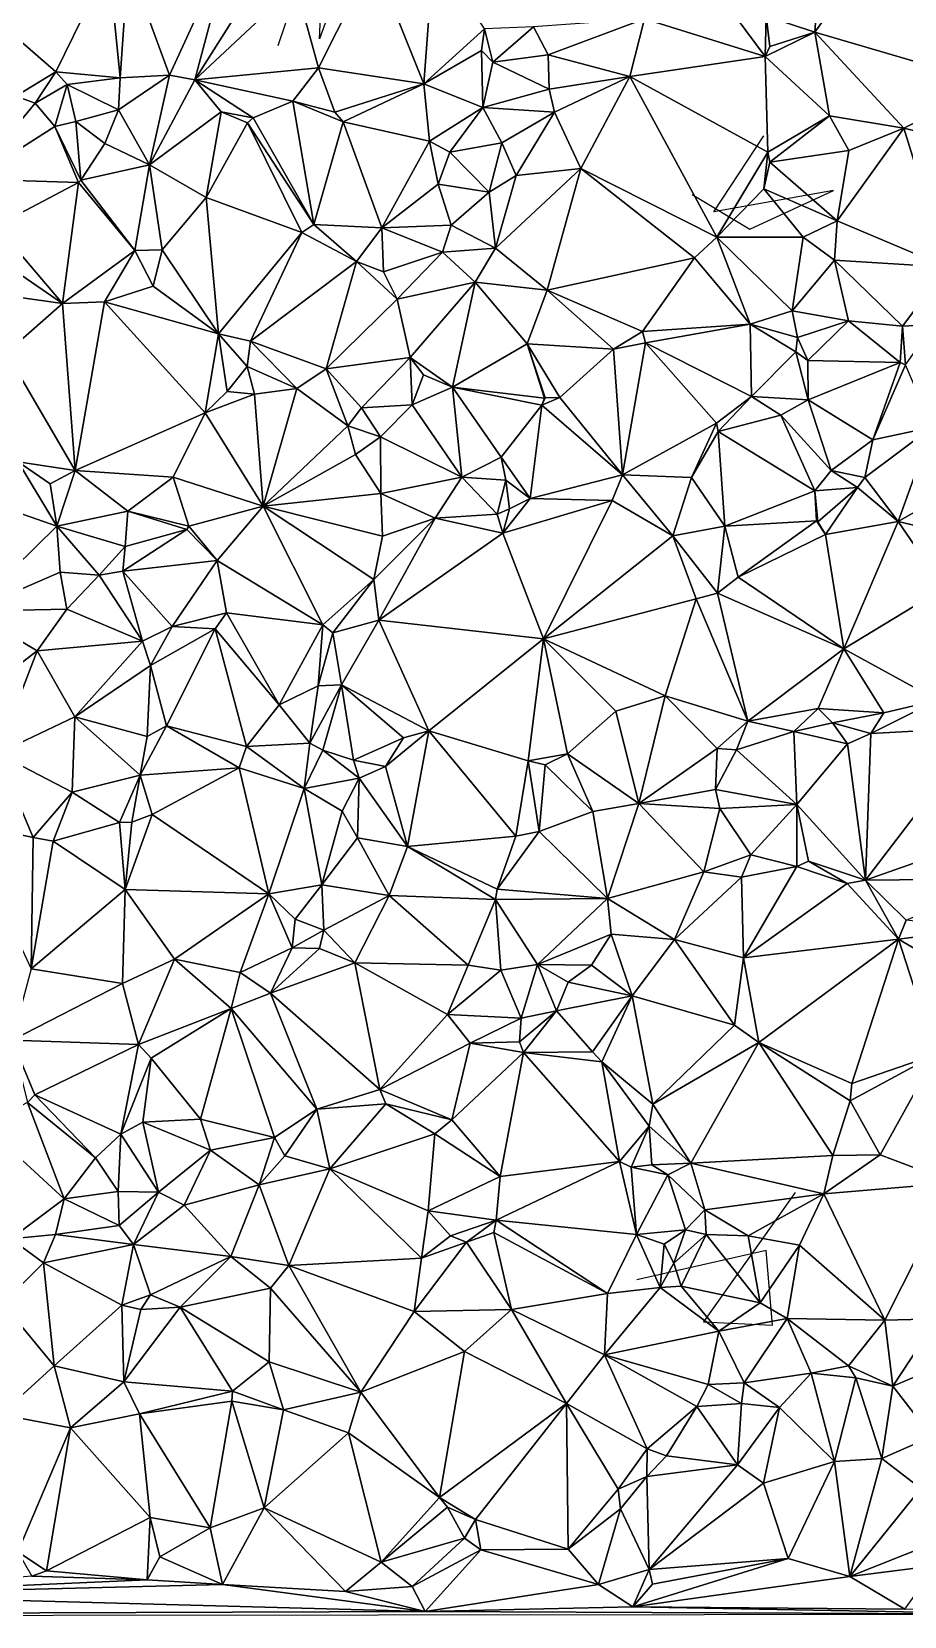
# Model space of a CAD drawing. Header units: metres. Extents: x -15.6 to 15.8, y -15.7 to 15.5.
# Drawn here: x -3.07 to 6.25, y -15 to 1.93 of the extents above; entities that cross this region are included whole.
import ezdxf

# ---------------------------------------------------------------- set-up
doc = ezdxf.new("R2010")
doc.units = ezdxf.units.M
doc.layers.add('CRACKS', color=1, linetype='Continuous')
doc.layers.add('STREET_MESH', color=7, linetype='Continuous')

msp = doc.modelspace()

# ---------------------------------------------------------------- linework, layer by layer
at = {"layer": 'CRACKS'}
for points in [[(0.286, 2.63, 0.1), (0.004, 1.851, 0.1), (0.026, 2.319, 0.1), (0.113, 3.408, 0.1), (-0.439, 1.776, 0.1)], [(3.988, 0.186, 0.1), (4.604, -0.182, 0.1), (5.498, 0.229, 0.1), (4.217, 0.002, 0.1), (4.753, 0.813, 0.1)], [(5.088, -10.471, 0.1), (4.108, -11.853, 0.1), (4.846, -11.887, 0.1), (4.776, -11.091, 0.1), (3.395, -11.406, 0.1)]]:
    msp.add_polyline3d(points, dxfattribs=at)
at = {"layer": 'STREET_MESH'}
for points in [[(-0.924, 2.928), (-2.039, 2.665), (-1.596, 1.462)], [(-1.327, 1.412), (-0.924, 2.928), (-1.596, 1.462)], [(-0.539, 2.657), (-0.924, 2.928), (-1.327, 1.412)], [(5.365, 2.902), (4.779, 2.092), (5.299, 1.92)], [(7.183, 1.37), (6.026, 2.943), (5.299, 1.92)], [(6.026, 2.943), (5.365, 2.902), (5.299, 1.92)], [(7.183, 1.37), (7.38, 1.565), (6.026, 2.943)], [(7.38, 1.565), (7.606, 2.372), (6.026, 2.943)], [(-0.004, 1.542), (0.583, 2.71), (-0.246, 2.423)], [(-0.004, 1.542), (1.122, 1.37), (0.583, 2.71)], [(1.122, 1.37), (1.228, 2.804), (0.583, 2.71)], [(1.77, 1.957), (1.228, 2.804), (1.122, 1.37)], [(-3.665, 2.239), (-2.812, 1.498), (-2.245, 2.654)], [(-2.812, 1.498), (-2.122, 1.433), (-2.245, 2.654)], [(-2.122, 1.433), (-2.039, 2.665), (-2.245, 2.654)], [(-2.039, 2.665), (-2.122, 1.433), (-1.596, 1.462)], [(-0.539, 2.657), (-1.327, 1.412), (-0.246, 2.423)], [(-1.327, 1.412), (-0.004, 1.542), (-0.246, 2.423)], [(3.478, 2.063), (4.766, 1.662), (4.157, 2.483)], [(4.766, 1.662), (4.779, 2.092), (4.157, 2.483)], [(-2.812, 1.498), (-3.665, 2.239), (-3.239, 1.239)], [(3.478, 2.063), (2.291, 1.978), (2.448, 1.68)], [(3.321, 1.448), (3.478, 2.063), (2.448, 1.68)], [(4.766, 1.662), (3.478, 2.063), (3.321, 1.448)], [(4.779, 2.092), (4.766, 1.662), (4.816, 1.767)], [(4.779, 2.092), (4.816, 1.767), (5.299, 1.92)], [(1.737, 1.726), (1.77, 1.957), (1.122, 1.37)], [(1.737, 1.726), (1.856, 1.6), (1.77, 1.957)], [(1.77, 1.957), (1.856, 1.6), (2.291, 1.978)], [(2.291, 1.978), (1.856, 1.6), (2.448, 1.68)], [(5.299, 1.92), (4.766, 1.662), (5.454, 1.028)], [(4.816, 1.767), (4.766, 1.662), (5.299, 1.92)], [(6.247, 0.896), (5.299, 1.92), (5.454, 1.028)], [(6.247, 0.896), (7.183, 1.37), (5.299, 1.92)], [(1.751, 1.118), (1.737, 1.726), (1.122, 1.37)], [(1.856, 1.6), (1.737, 1.726), (1.751, 1.118)], [(-1.327, 1.412), (-0.279, 1.184), (-0.004, 1.542)], [(-0.279, 1.184), (0.17, 1.067), (-0.004, 1.542)], [(0.17, 1.067), (1.122, 1.37), (-0.004, 1.542)], [(1.856, 1.6), (1.751, 1.118), (2.461, 1.313)], [(1.856, 1.6), (2.461, 1.313), (2.448, 1.68)], [(2.461, 1.313), (3.321, 1.448), (2.448, 1.68)], [(4.766, 1.662), (3.321, 1.448), (4.797, 0.64)], [(4.766, 1.662), (4.797, 0.64), (5.454, 1.028)], [(-3.032, 1.162), (-2.812, 1.498), (-3.239, 1.239)], [(-2.812, 1.498), (-3.032, 1.162), (-2.689, 1.362)], [(-3.032, 1.162), (-2.822, 0.913), (-2.689, 1.362)], [(-2.822, 0.913), (-2.598, 0.969), (-2.689, 1.362)], [(-2.122, 1.433), (-2.812, 1.498), (-2.689, 1.362)], [(-2.141, 1.093), (-2.122, 1.433), (-2.689, 1.362)], [(-2.598, 0.969), (-2.141, 1.093), (-2.689, 1.362)], [(-2.141, 1.093), (-1.811, 0.506), (-1.596, 1.462)], [(-2.122, 1.433), (-2.141, 1.093), (-1.596, 1.462)], [(-1.811, 0.506), (-1.327, 1.412), (-1.596, 1.462)], [(-1.327, 1.412), (-1.811, 0.506), (-1.043, 1.069)], [(-0.704, 1.007), (-1.327, 1.412), (-1.043, 1.069)], [(-0.704, 1.007), (-0.279, 1.184), (-1.327, 1.412)], [(1.122, 1.37), (0.17, 1.067), (0.257, 0.963)], [(1.182, 0.759), (1.122, 1.37), (0.257, 0.963)], [(1.182, 0.759), (1.751, 1.118), (1.122, 1.37)], [(3.321, 1.448), (2.461, 1.313), (2.516, 1.066)], [(2.799, 0.464), (3.321, 1.448), (2.516, 1.066)], [(4.252, -0.267), (3.321, 1.448), (2.799, 0.464)], [(3.321, 1.448), (4.252, -0.267), (4.797, 0.64)], [(7.183, 1.37), (6.247, 0.896), (6.911, 0.737)], [(-3.704, 0.352), (-3.032, 1.162), (-3.239, 1.239)], [(2.461, 1.313), (1.751, 1.118), (2.516, 1.066)], [(-3.032, 1.162), (-3.704, 0.352), (-2.822, 0.913)], [(-2.598, 0.969), (-2.286, 0.734), (-2.141, 1.093)], [(-2.286, 0.734), (-1.811, 0.506), (-2.141, 1.093)], [(-1.811, 0.506), (-1.204, 0.157), (-1.043, 1.069)], [(-1.204, 0.157), (-0.762, 0.953), (-1.043, 1.069)], [(-0.762, 0.953), (-0.704, 1.007), (-1.043, 1.069)], [(-0.279, 1.184), (-0.704, 1.007), (-0.054, -0.132)], [(0.257, 0.963), (-0.279, 1.184), (-0.054, -0.132)], [(0.17, 1.067), (-0.279, 1.184), (0.257, 0.963)], [(1.182, 0.759), (1.399, 0.641), (1.751, 1.118)], [(1.399, 0.641), (1.955, 0.739), (1.751, 1.118)], [(1.751, 1.118), (1.955, 0.739), (2.516, 1.066)], [(1.955, 0.739), (2.105, 0.392), (2.516, 1.066)], [(2.105, 0.392), (2.799, 0.464), (2.516, 1.066)], [(4.797, 0.64), (4.815, 0.532), (5.454, 1.028)], [(4.815, 0.532), (5.662, 0.656), (5.454, 1.028)], [(5.662, 0.656), (6.247, 0.896), (5.454, 1.028)], [(-2.822, 0.913), (-3.704, 0.352), (-2.569, 0.316)], [(-2.545, 0.34), (-2.598, 0.969), (-2.822, 0.913)], [(-2.545, 0.34), (-2.822, 0.913), (-2.569, 0.316)], [(-2.598, 0.969), (-2.545, 0.34), (-2.286, 0.734)], [(-1.204, 0.157), (-0.184, -0.218), (-0.762, 0.953)], [(-0.704, 1.007), (-0.762, 0.953), (-0.054, -0.132)], [(-0.762, 0.953), (-0.184, -0.218), (-0.054, -0.132)], [(0.672, -0.17), (0.257, 0.963), (-0.054, -0.132)], [(0.672, -0.17), (1.182, 0.759), (0.257, 0.963)], [(5.537, -0.095), (6.708, -0.587), (6.247, 0.896)], [(5.662, 0.656), (5.537, -0.095), (6.247, 0.896)], [(6.247, 0.896), (6.708, -0.587), (6.911, 0.737)], [(-2.545, 0.34), (-1.811, 0.506), (-2.286, 0.734)], [(1.182, 0.759), (0.672, -0.17), (1.274, 0.298)], [(1.399, 0.641), (1.182, 0.759), (1.274, 0.298)], [(1.818, 0.211), (1.955, 0.739), (1.399, 0.641)], [(1.955, 0.739), (1.818, 0.211), (2.105, 0.392)], [(1.818, 0.211), (1.399, 0.641), (1.274, 0.298)], [(4.252, -0.267), (4.754, 0.248), (4.797, 0.64)], [(4.754, 0.248), (4.815, 0.532), (4.797, 0.64)], [(5.537, -0.095), (4.815, 0.532), (4.754, 0.248)], [(5.537, -0.095), (5.662, 0.656), (4.815, 0.532)], [(-3.704, 0.352), (-3.448, -0.148), (-2.569, 0.316)], [(-1.968, -0.41), (-2.545, 0.34), (-2.569, 0.316)], [(-2.545, 0.34), (-1.968, -0.41), (-1.811, 0.506)], [(-1.968, -0.41), (-1.675, -0.404), (-1.811, 0.506)], [(-1.811, 0.506), (-1.675, -0.404), (-1.204, 0.157)], [(1.818, 0.211), (1.886, -0.386), (2.105, 0.392)], [(1.886, -0.386), (2.438, -0.833), (2.799, 0.464)], [(2.105, 0.392), (1.886, -0.386), (2.799, 0.464)], [(2.438, -0.833), (4.013, -0.487), (2.799, 0.464)], [(4.013, -0.487), (4.252, -0.267), (2.799, 0.464)], [(-3.448, -0.148), (-2.741, -0.976), (-2.569, 0.316)], [(-2.741, -0.976), (-1.968, -0.41), (-2.569, 0.316)], [(0.672, -0.17), (1.413, -0.141), (1.274, 0.298)], [(1.413, -0.141), (1.818, 0.211), (1.274, 0.298)], [(1.818, 0.211), (1.413, -0.141), (1.886, -0.386)], [(5.174, -0.267), (4.754, 0.248), (4.252, -0.267)], [(5.537, -0.095), (4.754, 0.248), (5.174, -0.267)], [(-1.204, 0.157), (-1.675, -0.404), (-1.072, -1.299)], [(-0.184, -0.218), (-1.204, 0.157), (-1.072, -1.299)], [(-3.448, -0.148), (-3.463, -0.481), (-2.741, -0.976)], [(-0.184, -0.218), (0.401, -0.527), (-0.054, -0.132)], [(0.401, -0.527), (0.672, -0.17), (-0.054, -0.132)], [(1.32, -0.43), (1.413, -0.141), (0.672, -0.17)], [(1.413, -0.141), (1.32, -0.43), (1.886, -0.386)], [(5.507, -0.514), (5.537, -0.095), (5.174, -0.267)], [(5.537, -0.095), (5.507, -0.514), (6.708, -0.587)], [(-0.733, -1.378), (-0.184, -0.218), (-1.072, -1.299)], [(-0.733, -1.378), (0.401, -0.527), (-0.184, -0.218)], [(0.691, -0.64), (0.672, -0.17), (0.401, -0.527)], [(0.691, -0.64), (1.32, -0.43), (0.672, -0.17)], [(4.013, -0.487), (4.605, -1.197), (4.252, -0.267)], [(5.054, -1.056), (5.174, -0.267), (4.252, -0.267)], [(4.605, -1.197), (5.054, -1.056), (4.252, -0.267)], [(5.054, -1.056), (5.507, -0.514), (5.174, -0.267)], [(-3.463, -0.481), (-3.217, -0.909), (-2.741, -0.976)], [(-2.29, -0.958), (-1.968, -0.41), (-2.741, -0.976)], [(-1.968, -0.41), (-2.29, -0.958), (-1.771, -0.793)], [(-1.675, -0.404), (-1.968, -0.41), (-1.771, -0.793)], [(-1.675, -0.404), (-1.771, -0.793), (-1.072, -1.299)], [(1.32, -0.43), (0.691, -0.64), (0.836, -0.931)], [(1.669, -0.747), (1.32, -0.43), (0.836, -0.931)], [(1.886, -0.386), (1.32, -0.43), (1.669, -0.747)], [(1.886, -0.386), (1.669, -0.747), (2.438, -0.833)], [(4.013, -0.487), (2.438, -0.833), (3.457, -1.276)], [(4.605, -1.197), (4.013, -0.487), (3.457, -1.276)], [(0.401, -0.527), (-0.733, -1.378), (0.077, -1.674)], [(0.836, -0.931), (0.401, -0.527), (0.077, -1.674)], [(0.691, -0.64), (0.401, -0.527), (0.836, -0.931)], [(5.507, -0.514), (5.054, -1.056), (5.656, -1.162)], [(6.234, -1.217), (5.507, -0.514), (5.656, -1.162)], [(5.507, -0.514), (6.234, -1.217), (6.708, -0.587)], [(6.234, -1.217), (6.574, -1.201), (6.708, -0.587)], [(-1.771, -0.793), (-2.29, -0.958), (-1.072, -1.299)], [(0.976, -1.554), (1.669, -0.747), (0.836, -0.931)], [(1.669, -0.747), (0.976, -1.554), (1.428, -1.87)], [(2.223, -1.409), (1.669, -0.747), (1.428, -1.87)], [(1.669, -0.747), (2.223, -1.409), (2.438, -0.833)], [(2.223, -1.409), (3.145, -1.463), (2.438, -0.833)], [(2.438, -0.833), (3.145, -1.463), (3.457, -1.276)], [(-3.217, -0.909), (-3.339, -1.503), (-2.741, -0.976)], [(-3.339, -1.503), (-2.603, -2.76), (-2.741, -0.976)], [(-2.603, -2.76), (-2.29, -0.958), (-2.741, -0.976)], [(-2.29, -0.958), (-2.603, -2.76), (-1.215, -2.146)], [(-2.29, -0.958), (-1.215, -2.146), (-1.072, -1.299)], [(0.976, -1.554), (0.836, -0.931), (0.077, -1.674)], [(5.112, -1.34), (5.054, -1.056), (4.605, -1.197)], [(5.054, -1.056), (5.112, -1.34), (5.656, -1.162)], [(5.112, -1.34), (5.224, -1.586), (5.656, -1.162)], [(5.224, -1.586), (6.209, -1.608), (5.656, -1.162)], [(6.209, -1.608), (6.234, -1.217), (5.656, -1.162)], [(-1.215, -2.146), (-0.98, -1.916), (-1.072, -1.299)], [(-0.766, -1.65), (-0.733, -1.378), (-1.072, -1.299)], [(-0.98, -1.916), (-0.766, -1.65), (-1.072, -1.299)], [(3.145, -1.463), (3.489, -1.395), (3.457, -1.276)], [(3.489, -1.395), (4.605, -1.197), (3.457, -1.276)], [(4.622, -1.97), (4.605, -1.197), (3.489, -1.395)], [(5.093, -1.493), (4.605, -1.197), (4.622, -1.97)], [(5.093, -1.493), (5.112, -1.34), (4.605, -1.197)], [(5.224, -1.586), (5.112, -1.34), (5.093, -1.493)], [(6.265, -1.631), (6.234, -1.217), (6.209, -1.608)], [(6.234, -1.217), (6.265, -1.631), (6.574, -1.201)], [(-3.339, -1.503), (-3.213, -2.669), (-2.603, -2.76)], [(-0.766, -1.65), (-0.238, -1.886), (-0.733, -1.378)], [(-0.733, -1.378), (-0.238, -1.886), (0.077, -1.674)], [(2.41, -1.989), (2.223, -1.409), (1.428, -1.87)], [(2.223, -1.409), (2.575, -1.979), (3.145, -1.463)], [(2.417, -1.984), (2.575, -1.979), (2.223, -1.409)], [(2.41, -1.989), (2.417, -1.984), (2.223, -1.409)], [(3.145, -1.463), (2.575, -1.979), (3.244, -2.807)], [(3.489, -1.395), (3.145, -1.463), (3.244, -2.807)], [(4.246, -2.253), (3.489, -1.395), (3.244, -2.807)], [(4.246, -2.253), (4.622, -1.97), (3.489, -1.395)], [(5.226, -2.007), (5.093, -1.493), (4.622, -1.97)], [(5.224, -1.586), (5.093, -1.493), (5.226, -2.007)], [(-0.766, -1.65), (-0.98, -1.916), (-0.687, -1.944)], [(-0.238, -1.886), (-0.766, -1.65), (-0.687, -1.944)], [(-0.238, -1.886), (0.307, -2.283), (0.077, -1.674)], [(0.456, -2.091), (0.976, -1.554), (0.077, -1.674)], [(0.307, -2.283), (0.456, -2.091), (0.077, -1.674)], [(0.976, -1.554), (0.456, -2.091), (0.994, -2.06)], [(0.976, -1.554), (1.116, -1.738), (1.428, -1.87)], [(1.116, -1.738), (0.976, -1.554), (0.994, -2.06)], [(6.209, -1.608), (5.224, -1.586), (5.226, -2.007)], [(5.917, -2.433), (6.209, -1.608), (5.226, -2.007)], [(5.917, -2.433), (6.265, -1.631), (6.209, -1.608)], [(6.265, -1.631), (5.917, -2.433), (6.552, -2.297)], [(1.116, -1.738), (0.994, -2.06), (1.428, -1.87)], [(-0.687, -1.944), (-0.98, -1.916), (-1.215, -2.146)], [(-0.596, -3.14), (-0.687, -1.944), (-1.215, -2.146)], [(-0.596, -3.14), (-0.238, -1.886), (-0.687, -1.944)], [(-0.596, -3.14), (0.307, -2.283), (-0.238, -1.886)], [(0.994, -2.06), (1.528, -2.83), (1.428, -1.87)], [(1.528, -2.83), (1.947, -2.617), (1.428, -1.87)], [(1.947, -2.617), (2.38, -2.064), (1.428, -1.87)], [(2.38, -2.064), (2.41, -1.989), (1.428, -1.87)], [(2.575, -1.979), (2.38, -2.064), (3.244, -2.807)], [(2.417, -1.984), (2.38, -2.064), (2.575, -1.979)], [(2.38, -2.064), (2.417, -1.984), (2.41, -1.989)], [(4.246, -2.253), (4.263, -2.343), (4.622, -1.97)], [(4.263, -2.343), (4.936, -2.168), (4.622, -1.97)], [(4.936, -2.168), (5.226, -2.007), (4.622, -1.97)], [(4.936, -2.168), (5.471, -2.761), (5.226, -2.007)], [(5.471, -2.761), (5.917, -2.433), (5.226, -2.007)], [(-2.603, -2.76), (-1.559, -2.833), (-1.215, -2.146)], [(-1.559, -2.833), (-0.596, -3.14), (-1.215, -2.146)], [(0.307, -2.283), (0.656, -2.402), (0.456, -2.091)], [(0.456, -2.091), (0.656, -2.402), (0.994, -2.06)], [(0.656, -2.402), (1.528, -2.83), (0.994, -2.06)], [(2.256, -3.058), (2.38, -2.064), (1.947, -2.617)], [(2.38, -2.064), (2.256, -3.058), (3.244, -2.807)], [(4.936, -2.168), (4.263, -2.343), (5.299, -2.978)], [(5.471, -2.761), (4.936, -2.168), (5.299, -2.978)], [(0.307, -2.283), (-0.596, -3.14), (0.39, -2.59)], [(0.656, -2.402), (0.307, -2.283), (0.39, -2.59)], [(3.979, -2.835), (4.246, -2.253), (3.244, -2.807)], [(4.263, -2.343), (4.246, -2.253), (3.979, -2.835)], [(4.335, -3.356), (4.263, -2.343), (3.979, -2.835)], [(5.299, -2.978), (4.263, -2.343), (4.335, -3.356)], [(5.833, -2.836), (6.186, -3.306), (6.552, -2.297)], [(5.917, -2.433), (5.833, -2.836), (6.552, -2.297)], [(6.552, -2.297), (6.186, -3.306), (7.643, -2.471)], [(0.662, -3.007), (0.656, -2.402), (0.39, -2.59)], [(0.656, -2.402), (0.662, -3.007), (1.528, -2.83)], [(5.471, -2.761), (5.833, -2.836), (5.917, -2.433)], [(6.186, -3.306), (7.715, -3.663), (7.643, -2.471)], [(-2.802, -3.354), (-3.213, -2.669), (-3.893, -2.973)], [(-2.603, -2.76), (-3.213, -2.669), (-2.873, -2.904)], [(-3.213, -2.669), (-2.802, -3.354), (-2.873, -2.904)], [(-0.596, -3.14), (0.662, -3.007), (0.39, -2.59)], [(1.528, -2.83), (1.995, -2.865), (1.947, -2.617)], [(1.995, -2.865), (2.256, -3.058), (1.947, -2.617)], [(-2.802, -3.354), (-2.603, -2.76), (-2.873, -2.904)], [(-2.603, -2.76), (-2.802, -3.354), (-2.043, -3.195)], [(-1.559, -2.833), (-2.603, -2.76), (-2.043, -3.195)], [(-1.389, -3.356), (-1.559, -2.833), (-2.043, -3.195)], [(-1.389, -3.356), (-0.596, -3.14), (-1.559, -2.833)], [(0.662, -3.007), (1.242, -3.27), (1.528, -2.83)], [(1.528, -2.83), (1.242, -3.27), (1.903, -3.226)], [(1.995, -2.865), (1.528, -2.83), (1.903, -3.226)], [(2.035, -3.168), (1.995, -2.865), (1.903, -3.226)], [(2.256, -3.058), (1.995, -2.865), (2.035, -3.168)], [(2.256, -3.058), (3.132, -3.081), (3.244, -2.807)], [(3.132, -3.081), (3.781, -3.458), (3.244, -2.807)], [(3.781, -3.458), (3.979, -2.835), (3.244, -2.807)], [(3.781, -3.458), (4.335, -3.356), (3.979, -2.835)], [(5.755, -2.943), (5.471, -2.761), (5.299, -2.978)], [(5.755, -2.943), (5.833, -2.836), (5.471, -2.761)], [(5.833, -2.836), (5.755, -2.943), (6.186, -3.306)], [(-3.728, -4.264), (-2.802, -3.354), (-3.893, -2.973)], [(0.679, -3.46), (0.662, -3.007), (-0.596, -3.14)], [(0.662, -3.007), (0.679, -3.46), (1.242, -3.27)], [(5.314, -3.299), (5.299, -2.978), (4.335, -3.356)], [(5.329, -3.307), (5.755, -2.943), (5.299, -2.978)], [(5.314, -3.299), (5.329, -3.307), (5.299, -2.978)], [(5.755, -2.943), (5.329, -3.307), (5.41, -3.445)], [(6.186, -3.306), (5.755, -2.943), (5.41, -3.445)], [(-2.802, -3.354), (-2.07, -3.573), (-2.043, -3.195)], [(-2.07, -3.573), (-1.41, -3.39), (-2.043, -3.195)], [(-1.41, -3.39), (-1.389, -3.356), (-2.043, -3.195)], [(-1.087, -3.72), (-0.596, -3.14), (-1.389, -3.356)], [(-0.596, -3.14), (-1.087, -3.72), (0.043, -4.408)], [(0.586, -3.926), (-0.596, -3.14), (0.043, -4.408)], [(0.586, -3.926), (0.679, -3.46), (-0.596, -3.14)], [(1.964, -3.431), (2.035, -3.168), (1.903, -3.226)], [(2.256, -3.058), (1.964, -3.431), (3.132, -3.081)], [(2.256, -3.058), (2.035, -3.168), (1.964, -3.431)], [(3.132, -3.081), (1.964, -3.431), (2.399, -4.558)], [(3.781, -3.458), (3.132, -3.081), (2.399, -4.558)], [(-2.802, -3.354), (-3.728, -4.264), (-2.764, -3.847)], [(-2.802, -3.354), (-2.764, -3.847), (-2.348, -3.877)], [(-2.07, -3.573), (-2.802, -3.354), (-2.348, -3.877)], [(-1.087, -3.72), (-1.389, -3.356), (-1.41, -3.39)], [(0.586, -3.926), (0.64, -4.357), (1.242, -3.27)], [(0.679, -3.46), (0.586, -3.926), (1.242, -3.27)], [(1.242, -3.27), (0.64, -4.357), (1.964, -3.431)], [(1.242, -3.27), (1.964, -3.431), (1.903, -3.226)], [(3.781, -3.458), (4.257, -4.072), (4.335, -3.356)], [(4.257, -4.072), (4.48, -3.901), (4.335, -3.356)], [(4.48, -3.901), (5.314, -3.299), (4.335, -3.356)], [(5.314, -3.299), (4.48, -3.901), (5.41, -3.445)], [(5.329, -3.307), (5.314, -3.299), (5.41, -3.445)], [(5.606, -4.665), (6.186, -3.306), (5.41, -3.445)], [(6.677, -4.018), (6.186, -3.306), (5.606, -4.665)], [(7.715, -3.663), (6.186, -3.306), (6.677, -4.018)], [(-1.41, -3.39), (-2.07, -3.573), (-2.095, -3.835)], [(-1.087, -3.72), (-1.41, -3.39), (-2.095, -3.835)], [(1.964, -3.431), (0.64, -4.357), (2.399, -4.558)], [(3.781, -3.458), (2.399, -4.558), (4.029, -4.13)], [(4.257, -4.072), (3.781, -3.458), (4.029, -4.13)], [(4.48, -3.901), (5.606, -4.665), (5.41, -3.445)], [(-2.095, -3.835), (-2.07, -3.573), (-2.348, -3.877)], [(-1.087, -3.72), (-2.095, -3.835), (-1.568, -4.427)], [(-0.987, -4.281), (-1.087, -3.72), (-1.568, -4.427)], [(-1.087, -3.72), (-0.987, -4.281), (0.043, -4.408)], [(-3.728, -4.264), (-2.694, -4.243), (-2.764, -3.847)], [(-2.764, -3.847), (-2.694, -4.243), (-2.348, -3.877)], [(-2.694, -4.243), (-1.886, -4.582), (-2.348, -3.877)], [(-1.886, -4.582), (-2.095, -3.835), (-2.348, -3.877)], [(-2.095, -3.835), (-1.886, -4.582), (-1.568, -4.427)], [(0.147, -4.494), (0.586, -3.926), (0.043, -4.408)], [(0.147, -4.494), (0.64, -4.357), (0.586, -3.926)], [(4.48, -3.901), (4.257, -4.072), (5.606, -4.665)], [(6.607, -5.213), (6.677, -4.018), (5.606, -4.665)], [(2.399, -4.558), (3.699, -5.167), (4.029, -4.13)], [(3.699, -5.167), (4.583, -5.438), (4.029, -4.13)], [(4.583, -5.438), (4.257, -4.072), (4.029, -4.13)], [(4.257, -4.072), (4.583, -5.438), (5.606, -4.665)], [(-3.728, -4.264), (-4.15, -5.558), (-3.011, -4.686)], [(-2.694, -4.243), (-3.728, -4.264), (-3.011, -4.686)], [(-1.886, -4.582), (-2.694, -4.243), (-3.011, -4.686)], [(-1.108, -4.453), (-0.987, -4.281), (-1.568, -4.427)], [(-0.987, -4.281), (-1.108, -4.453), (-0.425, -5.263)], [(0.043, -4.408), (-0.987, -4.281), (-0.425, -5.263)], [(0.64, -4.357), (0.147, -4.494), (0.24, -5.048)], [(0.64, -4.357), (0.24, -5.048), (1.173, -5.542)], [(0.64, -4.357), (1.173, -5.542), (2.399, -4.558)], [(-1.886, -4.582), (-1.799, -4.843), (-1.568, -4.427)], [(-1.799, -4.843), (-1.108, -4.453), (-1.568, -4.427)], [(-1.108, -4.453), (-1.799, -4.843), (-1.628, -5.489)], [(-0.775, -5.708), (-1.108, -4.453), (-1.628, -5.489)], [(-1.108, -4.453), (-0.775, -5.708), (-0.425, -5.263)], [(-0.01, -5.059), (0.043, -4.408), (-0.425, -5.263)], [(-0.01, -5.059), (0.147, -4.494), (0.043, -4.408)], [(0.147, -4.494), (-0.01, -5.059), (0.24, -5.048)], [(1.173, -5.542), (2.236, -5.862), (2.399, -4.558)], [(2.236, -5.862), (2.656, -5.787), (2.399, -4.558)], [(3.171, -5.331), (3.699, -5.167), (2.399, -4.558)], [(2.656, -5.787), (3.171, -5.331), (2.399, -4.558)], [(-4.15, -5.558), (-3.434, -5.783), (-3.011, -4.686)], [(-3.434, -5.783), (-2.607, -5.392), (-3.011, -4.686)], [(-2.607, -5.392), (-1.886, -4.582), (-3.011, -4.686)], [(-1.799, -4.843), (-1.886, -4.582), (-2.607, -5.392)], [(4.583, -5.438), (5.334, -5.303), (5.606, -4.665)], [(5.334, -5.303), (6.035, -5.347), (5.606, -4.665)], [(6.035, -5.347), (6.607, -5.213), (5.606, -4.665)], [(-1.834, -5.6), (-1.799, -4.843), (-2.607, -5.392)], [(-1.799, -4.843), (-1.834, -5.6), (-1.628, -5.489)], [(-0.098, -5.671), (-0.01, -5.059), (-0.425, -5.263)], [(-0.01, -5.059), (-0.098, -5.671), (0.24, -5.048)], [(-0.098, -5.671), (0.043, -5.747), (0.24, -5.048)], [(0.043, -5.747), (0.368, -5.854), (0.24, -5.048)], [(0.24, -5.048), (0.903, -5.614), (1.173, -5.542)], [(0.368, -5.854), (0.903, -5.614), (0.24, -5.048)], [(3.699, -5.167), (3.171, -5.331), (3.417, -6.318)], [(4.255, -5.731), (3.699, -5.167), (3.417, -6.318)], [(4.255, -5.731), (4.583, -5.438), (3.699, -5.167)], [(6.607, -5.213), (6.035, -5.347), (5.897, -5.57)], [(7.085, -5.504), (6.607, -5.213), (5.897, -5.57)], [(-3.434, -5.783), (-2.636, -6.195), (-2.607, -5.392)], [(-2.636, -6.195), (-1.91, -6.015), (-2.607, -5.392)], [(-1.91, -6.015), (-1.834, -5.6), (-2.607, -5.392)], [(-0.775, -5.708), (-0.098, -5.671), (-0.425, -5.263)], [(3.171, -5.331), (2.656, -5.787), (3.417, -6.318)], [(5.334, -5.303), (4.583, -5.438), (5.072, -5.549)], [(5.485, -5.454), (5.334, -5.303), (5.072, -5.549)], [(6.035, -5.347), (5.334, -5.303), (5.485, -5.454)], [(6.035, -5.347), (5.485, -5.454), (5.897, -5.57)], [(-1.834, -5.6), (-1.91, -6.015), (-1.628, -5.489)], [(-1.91, -6.015), (-0.854, -5.935), (-1.628, -5.489)], [(-0.854, -5.935), (-0.775, -5.708), (-1.628, -5.489)], [(0.711, -5.92), (0.945, -6.776), (1.173, -5.542)], [(0.903, -5.614), (0.711, -5.92), (1.173, -5.542)], [(1.173, -5.542), (0.945, -6.776), (2.104, -6.666)], [(2.236, -5.862), (1.173, -5.542), (2.104, -6.666)], [(4.255, -5.731), (4.461, -5.745), (4.583, -5.438)], [(4.583, -5.438), (4.461, -5.745), (5.072, -5.549)], [(5.072, -5.549), (4.461, -5.745), (5.106, -6.326)], [(5.646, -5.68), (5.485, -5.454), (5.072, -5.549)], [(5.646, -5.68), (5.072, -5.549), (5.106, -6.326)], [(5.485, -5.454), (5.646, -5.68), (5.897, -5.57)], [(5.646, -5.68), (5.839, -7.134), (5.897, -5.57)], [(5.839, -7.134), (7.085, -5.504), (5.897, -5.57)], [(7.57, -6.528), (7.085, -5.504), (5.839, -7.134)], [(-0.159, -6.155), (-0.775, -5.708), (-0.854, -5.935)], [(-0.098, -5.671), (-0.775, -5.708), (-0.159, -6.155)], [(0.043, -5.747), (-0.098, -5.671), (-0.159, -6.155)], [(0.43, -6.045), (0.043, -5.747), (-0.159, -6.155)], [(0.43, -6.045), (0.368, -5.854), (0.043, -5.747)], [(0.368, -5.854), (0.711, -5.92), (0.903, -5.614)], [(4.237, -6.168), (4.255, -5.731), (3.417, -6.318)], [(4.461, -5.745), (4.255, -5.731), (4.237, -6.168)], [(4.461, -5.745), (4.237, -6.168), (5.106, -6.326)], [(5.839, -7.134), (5.646, -5.68), (5.106, -6.326)], [(-3.434, -5.783), (-3.804, -6.519), (-3.052, -6.681)], [(-2.636, -6.195), (-3.434, -5.783), (-3.052, -6.681)], [(0.711, -5.92), (0.368, -5.854), (0.43, -6.045)], [(0.711, -5.92), (0.43, -6.045), (0.945, -6.776)], [(2.236, -5.862), (2.104, -6.666), (2.351, -6.617)], [(2.656, -5.787), (2.236, -5.862), (2.417, -5.903)], [(2.417, -5.903), (2.236, -5.862), (2.351, -6.617)], [(2.926, -6.403), (2.417, -5.903), (2.351, -6.617)], [(2.926, -6.403), (2.656, -5.787), (2.417, -5.903)], [(2.656, -5.787), (2.926, -6.403), (3.417, -6.318)], [(-1.91, -6.015), (-2.636, -6.195), (-2.13, -6.521)], [(-2, -6.517), (-1.91, -6.015), (-2.13, -6.521)], [(-2, -6.517), (-1.782, -6.435), (-1.91, -6.015)], [(-1.782, -6.435), (-0.854, -5.935), (-1.91, -6.015)], [(-0.854, -5.935), (-1.782, -6.435), (-0.537, -7.282)], [(-0.159, -6.155), (-0.854, -5.935), (-0.537, -7.282)], [(0.43, -6.045), (-0.159, -6.155), (0.248, -6.398)], [(0.413, -6.683), (0.43, -6.045), (0.248, -6.398)], [(0.43, -6.045), (0.413, -6.683), (0.945, -6.776)], [(-2.84, -6.718), (-2.636, -6.195), (-3.052, -6.681)], [(-2.636, -6.195), (-2.84, -6.718), (-2.13, -6.521)], [(0.031, -7.184), (-0.159, -6.155), (-0.537, -7.282)], [(-0.159, -6.155), (0.031, -7.184), (0.248, -6.398)], [(4.283, -6.371), (4.237, -6.168), (3.417, -6.318)], [(4.237, -6.168), (4.283, -6.371), (5.106, -6.326)], [(0.031, -7.184), (0.413, -6.683), (0.248, -6.398)], [(3.084, -7.331), (2.926, -6.403), (2.351, -6.617)], [(2.926, -6.403), (3.084, -7.331), (3.417, -6.318)], [(3.084, -7.331), (4.113, -7.045), (3.417, -6.318)], [(4.113, -7.045), (4.283, -6.371), (3.417, -6.318)], [(4.283, -6.371), (4.113, -7.045), (4.612, -6.866)], [(4.283, -6.371), (4.612, -6.866), (5.106, -6.326)], [(4.612, -6.866), (5.104, -6.989), (5.106, -6.326)], [(5.104, -6.989), (5.229, -6.931), (5.106, -6.326)], [(5.229, -6.931), (5.839, -7.134), (5.106, -6.326)], [(-3.804, -6.519), (-3.074, -8.083), (-3.052, -6.681)], [(-2.13, -6.521), (-2.84, -6.718), (-2.07, -7.234)], [(-2, -6.517), (-2.13, -6.521), (-2.07, -7.234)], [(-0.537, -7.282), (-1.782, -6.435), (-2.07, -7.234)], [(-1.782, -6.435), (-2, -6.517), (-2.07, -7.234)], [(7.297, -7.12), (7.57, -6.528), (5.839, -7.134)], [(-3.074, -8.083), (-2.84, -6.718), (-3.052, -6.681)], [(-2.84, -6.718), (-3.074, -8.083), (-2.07, -7.234)], [(0.413, -6.683), (0.031, -7.184), (0.75, -7.299)], [(0.945, -6.776), (0.413, -6.683), (0.75, -7.299)], [(0.945, -6.776), (1.904, -7.231), (2.104, -6.666)], [(1.904, -7.231), (3.084, -7.331), (2.351, -6.617)], [(2.104, -6.666), (1.904, -7.231), (2.351, -6.617)], [(1.887, -7.343), (0.945, -6.776), (0.75, -7.299)], [(1.904, -7.231), (0.945, -6.776), (1.887, -7.343)], [(4.113, -7.045), (4.514, -7.102), (4.612, -6.866)], [(4.514, -7.102), (5.104, -6.989), (4.612, -6.866)], [(5.229, -6.931), (5.104, -6.989), (5.644, -7.171)], [(5.839, -7.134), (5.229, -6.931), (5.644, -7.171)], [(4.113, -7.045), (3.084, -7.331), (3.798, -7.769)], [(4.514, -7.102), (4.113, -7.045), (3.798, -7.769)], [(4.514, -7.102), (3.798, -7.769), (4.535, -7.967)], [(5.104, -6.989), (4.514, -7.102), (4.535, -7.967)], [(5.644, -7.171), (5.104, -6.989), (4.535, -7.967)], [(-3.074, -8.083), (-2.099, -8.24), (-2.07, -7.234)], [(-2.099, -8.24), (-1.543, -7.978), (-2.07, -7.234)], [(-1.543, -7.978), (-0.537, -7.282), (-2.07, -7.234)], [(-0.255, -7.554), (0.031, -7.184), (-0.537, -7.282)], [(0.031, -7.184), (-0.255, -7.554), (0.052, -7.67)], [(0.75, -7.299), (0.031, -7.184), (0.052, -7.67)], [(3.084, -7.331), (1.904, -7.231), (1.887, -7.343)], [(6.191, -7.766), (5.644, -7.171), (4.535, -7.967)], [(6.191, -7.766), (5.839, -7.134), (5.644, -7.171)], [(7.297, -7.12), (5.839, -7.134), (6.273, -7.563)], [(5.839, -7.134), (6.191, -7.766), (6.273, -7.563)], [(-1.543, -7.978), (-0.842, -8.122), (-0.537, -7.282)], [(-0.842, -8.122), (-0.287, -7.86), (-0.537, -7.282)], [(-0.287, -7.86), (-0.255, -7.554), (-0.537, -7.282)], [(0.75, -7.299), (0.052, -7.67), (0.382, -8.019)], [(1.593, -8.045), (0.75, -7.299), (0.382, -8.019)], [(1.593, -8.045), (1.887, -7.343), (0.75, -7.299)], [(1.887, -7.343), (1.593, -8.045), (1.943, -8.097)], [(3.084, -7.331), (1.887, -7.343), (2.335, -8.037)], [(1.887, -7.343), (1.943, -8.097), (2.335, -8.037)], [(3.121, -7.713), (3.084, -7.331), (2.335, -8.037)], [(3.084, -7.331), (3.121, -7.713), (3.798, -7.769)], [(-0.255, -7.554), (-0.287, -7.86), (0.052, -7.67)], [(6.191, -7.766), (7.073, -7.652), (6.273, -7.563)], [(-0.287, -7.86), (0.005, -7.867), (0.052, -7.67)], [(0.052, -7.67), (0.005, -7.867), (0.382, -8.019)], [(2.912, -8.042), (3.121, -7.713), (2.335, -8.037)], [(3.121, -7.713), (2.912, -8.042), (3.346, -8.371)], [(3.798, -7.769), (3.121, -7.713), (3.346, -8.371)], [(4.438, -8.686), (3.798, -7.769), (3.346, -8.371)], [(3.798, -7.769), (4.438, -8.686), (4.535, -7.967)], [(4.701, -8.871), (6.191, -7.766), (4.535, -7.967)], [(6.191, -7.766), (4.701, -8.871), (5.693, -9.309)], [(6.59, -8.998), (6.191, -7.766), (5.693, -9.309)], [(7.024, -8.254), (7.073, -7.652), (6.191, -7.766)], [(6.59, -8.998), (7.024, -8.254), (6.191, -7.766)], [(-0.287, -7.86), (-0.842, -8.122), (-0.516, -8.342)], [(0.005, -7.867), (-0.287, -7.86), (-0.516, -8.342)], [(0.005, -7.867), (-0.516, -8.342), (0.382, -8.019)], [(-3.279, -8.844), (-2.099, -8.24), (-3.074, -8.083)], [(-2.099, -8.24), (-1.928, -8.892), (-1.543, -7.978)], [(-1.928, -8.892), (-0.939, -8.508), (-1.543, -7.978)], [(-0.939, -8.508), (-0.842, -8.122), (-1.543, -7.978)], [(-0.842, -8.122), (-0.939, -8.508), (-0.516, -8.342)], [(-0.516, -8.342), (0.65, -9.37), (0.382, -8.019)], [(0.65, -9.37), (1.373, -8.571), (0.382, -8.019)], [(1.373, -8.571), (1.593, -8.045), (0.382, -8.019)], [(1.943, -8.097), (1.593, -8.045), (1.373, -8.571)], [(2.159, -8.61), (1.943, -8.097), (1.373, -8.571)], [(1.943, -8.097), (2.159, -8.61), (2.335, -8.037)], [(2.159, -8.61), (2.538, -8.533), (2.335, -8.037)], [(2.538, -8.533), (2.662, -8.226), (2.335, -8.037)], [(2.662, -8.226), (2.912, -8.042), (2.335, -8.037)], [(2.912, -8.042), (2.662, -8.226), (3.346, -8.371)], [(4.438, -8.686), (4.701, -8.871), (4.535, -7.967)], [(-2.099, -8.24), (-3.279, -8.844), (-1.928, -8.892)], [(2.662, -8.226), (2.538, -8.533), (3.346, -8.371)], [(-0.939, -8.508), (-0.022, -9.583), (-0.516, -8.342)], [(-0.022, -9.583), (0.65, -9.37), (-0.516, -8.342)], [(2.538, -8.533), (2.922, -8.97), (3.346, -8.371)], [(2.922, -8.97), (3.021, -9.077), (3.346, -8.371)], [(3.021, -9.077), (3.567, -9.527), (3.346, -8.371)], [(3.567, -9.527), (4.438, -8.686), (3.346, -8.371)], [(-1.928, -8.892), (-1.794, -9.037), (-0.939, -8.508)], [(-1.794, -9.037), (-1.266, -9.688), (-0.939, -8.508)], [(-0.939, -8.508), (-1.266, -9.688), (-0.474, -9.884)], [(-0.939, -8.508), (-0.474, -9.884), (-0.022, -9.583)], [(1.373, -8.571), (0.65, -9.37), (1.614, -8.876)], [(2.159, -8.61), (1.373, -8.571), (1.614, -8.876)], [(2.143, -8.864), (2.159, -8.61), (1.614, -8.876)], [(2.143, -8.864), (2.184, -8.977), (2.538, -8.533)], [(2.159, -8.61), (2.143, -8.864), (2.538, -8.533)], [(2.184, -8.977), (2.922, -8.97), (2.538, -8.533)], [(4.438, -8.686), (3.567, -9.527), (4.701, -8.871)], [(-3.279, -8.844), (-3.037, -9.429), (-1.928, -8.892)], [(-3.279, -8.844), (-3.113, -9.509), (-3.037, -9.429)], [(-3.037, -9.429), (-2.117, -9.847), (-1.928, -8.892)], [(-2.117, -9.847), (-1.794, -9.037), (-1.928, -8.892)], [(0.65, -9.37), (1.419, -9.697), (1.614, -8.876)], [(1.419, -9.697), (2.184, -8.977), (1.614, -8.876)], [(2.184, -8.977), (2.143, -8.864), (1.614, -8.876)], [(4.701, -8.871), (3.567, -9.527), (3.971, -10.158)], [(5.49, -10.077), (4.701, -8.871), (3.971, -10.158)], [(4.701, -8.871), (5.674, -9.493), (5.693, -9.309)], [(5.49, -10.077), (5.674, -9.493), (4.701, -8.871)], [(-2.117, -9.847), (-1.883, -9.721), (-1.794, -9.037)], [(-1.794, -9.037), (-1.883, -9.721), (-1.266, -9.688)], [(2.184, -8.977), (1.419, -9.697), (1.935, -10.302)], [(2.184, -8.977), (1.935, -10.302), (3.209, -10.14)], [(2.922, -8.97), (2.184, -8.977), (3.021, -9.077)], [(3.021, -9.077), (2.184, -8.977), (3.209, -10.14)], [(3.529, -9.763), (3.021, -9.077), (3.209, -10.14)], [(3.567, -9.527), (3.021, -9.077), (3.529, -9.763)], [(5.674, -9.493), (6.59, -8.998), (5.693, -9.309)], [(5.674, -9.493), (5.996, -10.068), (6.59, -8.998)], [(5.996, -10.068), (6.786, -10.37), (6.59, -8.998)], [(-3.113, -9.509), (-2.389, -10.1), (-3.037, -9.429)], [(-3.037, -9.429), (-2.389, -10.1), (-2.117, -9.847)], [(0.715, -9.526), (0.65, -9.37), (-0.022, -9.583)], [(1.419, -9.697), (0.65, -9.37), (0.715, -9.526)], [(-3.113, -9.509), (-3.58, -9.751), (-2.722, -10.539)], [(-2.389, -10.1), (-3.113, -9.509), (-2.722, -10.539)], [(-0.474, -9.884), (-0.366, -10.081), (-0.022, -9.583)], [(-0.366, -10.081), (0.115, -10.218), (-0.022, -9.583)], [(0.115, -10.218), (0.715, -9.526), (-0.022, -9.583)], [(0.115, -10.218), (1.239, -9.846), (0.715, -9.526)], [(1.239, -9.846), (1.419, -9.697), (0.715, -9.526)], [(3.971, -10.158), (3.567, -9.527), (3.529, -9.763)], [(5.996, -10.068), (5.674, -9.493), (5.49, -10.077)], [(-3.58, -9.751), (-3.293, -10.966), (-2.722, -10.539)], [(-1.883, -9.721), (-2.117, -9.847), (-1.713, -10.467)], [(-1.266, -9.688), (-1.883, -9.721), (-1.159, -10.018)], [(-1.883, -9.721), (-1.713, -10.467), (-1.159, -10.018)], [(-0.474, -9.884), (-1.266, -9.688), (-1.159, -10.018)], [(1.419, -9.697), (1.239, -9.846), (1.935, -10.302)], [(3.337, -10.201), (3.529, -9.763), (3.209, -10.14)], [(3.337, -10.201), (3.555, -10.175), (3.529, -9.763)], [(3.555, -10.175), (3.971, -10.158), (3.529, -9.763)], [(-2.117, -9.847), (-2.389, -10.1), (-2.145, -10.461)], [(-1.713, -10.467), (-2.117, -9.847), (-2.145, -10.461)], [(-0.64, -10.388), (-0.474, -9.884), (-1.159, -10.018)], [(-0.474, -9.884), (-0.64, -10.388), (-0.366, -10.081)], [(1.167, -10.666), (1.239, -9.846), (0.115, -10.218)], [(1.239, -9.846), (1.167, -10.666), (1.935, -10.302)], [(-2.145, -10.461), (-2.389, -10.1), (-2.722, -10.539)], [(-1.713, -10.467), (-1.44, -10.606), (-1.159, -10.018)], [(-1.44, -10.606), (-0.64, -10.388), (-1.159, -10.018)], [(-0.64, -10.388), (0.115, -10.218), (-0.366, -10.081)], [(1.935, -10.302), (1.893, -10.766), (3.209, -10.14)], [(1.893, -10.766), (3.391, -10.922), (3.209, -10.14)], [(3.391, -10.922), (3.337, -10.201), (3.209, -10.14)], [(5.392, -10.485), (5.49, -10.077), (3.971, -10.158)], [(5.996, -10.068), (5.49, -10.077), (5.392, -10.485)], [(6.786, -10.37), (5.996, -10.068), (5.392, -10.485)], [(-0.64, -10.388), (-0.322, -11.253), (0.115, -10.218)], [(0.115, -10.218), (-0.322, -11.253), (1.097, -11.174)], [(1.167, -10.666), (0.115, -10.218), (1.097, -11.174)], [(1.167, -10.666), (1.893, -10.766), (1.935, -10.302)], [(3.337, -10.201), (3.728, -10.283), (3.555, -10.175)], [(3.728, -10.283), (3.337, -10.201), (3.391, -10.922)], [(3.915, -10.87), (3.728, -10.283), (3.391, -10.922)], [(3.555, -10.175), (3.728, -10.283), (3.971, -10.158)], [(3.728, -10.283), (4.123, -10.657), (3.971, -10.158)], [(3.728, -10.283), (3.915, -10.87), (4.123, -10.657)], [(4.123, -10.657), (5.392, -10.485), (3.971, -10.158)], [(-2.145, -10.461), (-2.722, -10.539), (-2.136, -10.823)], [(-1.713, -10.467), (-2.145, -10.461), (-2.136, -10.823)], [(-1.981, -11.027), (-1.713, -10.467), (-2.136, -10.823)], [(-1.981, -11.027), (-1.44, -10.606), (-1.713, -10.467)], [(-1.44, -10.606), (-0.942, -11.156), (-0.64, -10.388)], [(-0.64, -10.388), (-0.942, -11.156), (-0.322, -11.253)], [(5.392, -10.485), (4.123, -10.657), (4.585, -10.935)], [(5.133, -11.035), (5.392, -10.485), (4.585, -10.935)], [(5.133, -11.035), (6.044, -11.834), (5.392, -10.485)], [(6.044, -11.834), (6.786, -10.37), (5.392, -10.485)], [(6.786, -10.37), (6.044, -11.834), (6.603, -11.821)], [(-3.293, -10.966), (-2.816, -10.92), (-2.722, -10.539)], [(-2.722, -10.539), (-2.816, -10.92), (-2.136, -10.823)], [(-0.942, -11.156), (-1.44, -10.606), (-1.981, -11.027)], [(3.915, -10.87), (4.136, -10.919), (4.123, -10.657)], [(4.123, -10.657), (4.136, -10.919), (4.585, -10.935)], [(-2.816, -10.92), (-1.981, -11.027), (-2.136, -10.823)], [(1.406, -10.933), (1.167, -10.666), (1.097, -11.174)], [(1.406, -10.933), (1.893, -10.766), (1.167, -10.666)], [(1.893, -10.766), (1.406, -10.933), (1.577, -11.002)], [(1.868, -10.898), (1.893, -10.766), (1.577, -11.002)], [(1.893, -10.766), (1.868, -10.898), (3.083, -11.549)], [(3.391, -10.922), (1.893, -10.766), (3.083, -11.549)], [(-3.293, -10.966), (-3.376, -11.658), (-2.942, -11.223)], [(-2.816, -10.92), (-3.293, -10.966), (-2.942, -11.223)], [(-1.981, -11.027), (-2.816, -10.92), (-2.942, -11.223)], [(1.406, -10.933), (1.097, -11.174), (1.577, -11.002)], [(2.058, -11.722), (1.868, -10.898), (1.577, -11.002)], [(1.868, -10.898), (2.058, -11.722), (3.083, -11.549)], [(3.644, -11.488), (3.391, -10.922), (3.083, -11.549)], [(3.688, -11.023), (3.915, -10.87), (3.391, -10.922)], [(3.644, -11.488), (3.688, -11.023), (3.391, -10.922)], [(3.688, -11.023), (3.79, -11.227), (3.915, -10.87)], [(3.915, -10.87), (3.79, -11.227), (4.136, -10.919)], [(4.136, -10.919), (3.79, -11.227), (3.87, -11.473)], [(4.136, -10.919), (3.87, -11.473), (4.714, -11.649)], [(4.136, -10.919), (4.714, -11.649), (4.585, -10.935)], [(4.714, -11.649), (5.133, -11.035), (4.585, -10.935)], [(-2.105, -11.676), (-1.981, -11.027), (-2.942, -11.223)], [(-1.981, -11.027), (-2.105, -11.676), (-1.801, -11.563)], [(-0.942, -11.156), (-1.981, -11.027), (-1.801, -11.563)], [(-1.484, -11.697), (-0.942, -11.156), (-1.801, -11.563)], [(-0.942, -11.156), (-1.484, -11.697), (-0.517, -11.494)], [(-0.322, -11.253), (-0.942, -11.156), (-0.517, -11.494)], [(1.097, -11.174), (1.016, -11.742), (1.577, -11.002)], [(1.016, -11.742), (2.058, -11.722), (1.577, -11.002)], [(3.79, -11.227), (3.688, -11.023), (3.644, -11.488)], [(5.133, -11.035), (4.714, -11.649), (5.002, -11.817)], [(6.044, -11.834), (5.133, -11.035), (5.002, -11.817)], [(-3.376, -11.658), (-2.829, -12.324), (-2.942, -11.223)], [(-2.829, -12.324), (-2.105, -11.676), (-2.942, -11.223)], [(0.446, -12.604), (-0.322, -11.253), (-0.517, -11.494)], [(-0.322, -11.253), (1.016, -11.742), (1.097, -11.174)], [(1.016, -11.742), (-0.322, -11.253), (0.446, -12.604)], [(3.79, -11.227), (3.644, -11.488), (3.87, -11.473)], [(-1.484, -11.697), (-0.531, -12.28), (-0.517, -11.494)], [(-0.531, -12.28), (0.446, -12.604), (-0.517, -11.494)], [(3.05, -12.204), (3.644, -11.488), (3.083, -11.549)], [(3.644, -11.488), (3.05, -12.204), (4.272, -11.953)], [(3.87, -11.473), (3.644, -11.488), (4.272, -11.953)], [(4.714, -11.649), (3.87, -11.473), (4.272, -11.953)], [(-3.376, -11.658), (-3.397, -12.844), (-2.829, -12.324)], [(-2.105, -11.676), (-2.829, -12.324), (-2.086, -12.495)], [(-2.105, -11.676), (-1.904, -11.721), (-1.801, -11.563)], [(-1.904, -11.721), (-2.105, -11.676), (-2.086, -12.495)], [(-1.904, -11.721), (-1.484, -11.697), (-1.801, -11.563)], [(2.058, -11.722), (3.05, -12.204), (3.083, -11.549)], [(4.714, -11.649), (4.272, -11.953), (5.002, -11.817)], [(-0.925, -12.593), (-1.484, -11.697), (-2.086, -12.495)], [(-1.484, -11.697), (-1.904, -11.721), (-2.086, -12.495)], [(-0.531, -12.28), (-1.484, -11.697), (-0.925, -12.593)], [(1.016, -11.742), (0.446, -12.604), (1.555, -12.17)], [(2.058, -11.722), (1.016, -11.742), (1.555, -12.17)], [(2.646, -12.725), (2.058, -11.722), (1.555, -12.17)], [(2.646, -12.725), (3.05, -12.204), (2.058, -11.722)], [(4.272, -11.953), (4.543, -12.506), (5.002, -11.817)], [(4.543, -12.506), (5.26, -12.403), (5.002, -11.817)], [(5.658, -12.324), (6.044, -11.834), (5.002, -11.817)], [(5.26, -12.403), (5.658, -12.324), (5.002, -11.817)], [(6.044, -11.834), (5.658, -12.324), (6.131, -12.539)], [(6.044, -11.834), (6.131, -12.539), (6.603, -11.821)], [(6.131, -12.539), (6.847, -12.239), (6.603, -11.821)], [(4.272, -11.953), (3.05, -12.204), (4.157, -12.522)], [(4.543, -12.506), (4.272, -11.953), (4.157, -12.522)], [(0.446, -12.604), (1.288, -13.728), (1.555, -12.17)], [(1.288, -13.728), (2.646, -12.725), (1.555, -12.17)], [(-2.829, -12.324), (-3.397, -12.844), (-2.656, -12.986)], [(-2.829, -12.324), (-2.656, -12.986), (-2.086, -12.495)], [(-0.531, -12.28), (-0.925, -12.593), (-0.378, -12.793)], [(0.446, -12.604), (-0.531, -12.28), (-0.378, -12.793)], [(3.05, -12.204), (2.646, -12.725), (3.507, -13.208)], [(3.05, -12.204), (4.037, -12.759), (4.157, -12.522)], [(4.037, -12.759), (3.05, -12.204), (3.507, -13.208)], [(5.658, -12.324), (5.26, -12.403), (5.734, -12.452)], [(6.131, -12.539), (5.658, -12.324), (5.734, -12.452)], [(6.847, -12.239), (6.131, -12.539), (6.547, -13.076)], [(-2.656, -12.986), (-1.916, -12.834), (-2.086, -12.495)], [(-1.916, -12.834), (-0.925, -12.593), (-2.086, -12.495)], [(4.037, -12.759), (4.513, -12.726), (4.157, -12.522)], [(4.513, -12.726), (4.543, -12.506), (4.157, -12.522)], [(4.543, -12.506), (4.513, -12.726), (4.92, -12.769)], [(5.26, -12.403), (4.543, -12.506), (4.92, -12.769)], [(5.26, -12.403), (4.92, -12.769), (5.509, -13.343)], [(5.734, -12.452), (5.26, -12.403), (5.509, -13.343)], [(6.013, -13.312), (5.734, -12.452), (5.509, -13.343)], [(6.013, -13.312), (6.131, -12.539), (5.734, -12.452)], [(-0.925, -12.593), (-1.916, -12.834), (-0.931, -12.699)], [(-0.378, -12.793), (-0.925, -12.593), (-0.931, -12.699)], [(0.446, -12.604), (-0.378, -12.793), (0.316, -13.038)], [(1.288, -13.728), (0.446, -12.604), (0.316, -13.038)], [(6.131, -12.539), (6.013, -13.312), (6.547, -13.076)], [(-2.656, -12.986), (-3.397, -12.844), (-3.217, -14.311)], [(-1.916, -12.834), (-2.656, -12.986), (-1.804, -13.944)], [(-1.916, -12.834), (-1.161, -14.053), (-0.931, -12.699)], [(-1.161, -14.053), (-1.916, -12.834), (-1.804, -13.944)], [(-1.161, -14.053), (-0.584, -13.84), (-0.931, -12.699)], [(-0.584, -13.84), (-0.378, -12.793), (-0.931, -12.699)], [(-0.378, -12.793), (-0.584, -13.84), (0.316, -13.038)], [(2.646, -12.725), (1.288, -13.728), (1.671, -13.966)], [(2.661, -14.282), (2.646, -12.725), (1.671, -13.966)], [(2.646, -12.725), (3.197, -13.639), (3.507, -13.208)], [(3.197, -13.639), (2.646, -12.725), (2.661, -14.282)], [(3.713, -13.283), (4.037, -12.759), (3.507, -13.208)], [(4.037, -12.759), (3.713, -13.283), (4.471, -13.381)], [(4.513, -12.726), (4.037, -12.759), (4.471, -13.381)], [(4.92, -12.769), (4.513, -12.726), (4.471, -13.381)], [(4.75, -13.577), (4.92, -12.769), (4.471, -13.381)], [(4.92, -12.769), (4.75, -13.577), (5.509, -13.343)], [(-2.911, -14.512), (-2.656, -12.986), (-3.217, -14.311)], [(-2.656, -12.986), (-2.911, -14.512), (-1.804, -13.944)], [(-0.584, -13.84), (0.663, -14.419), (0.316, -13.038)], [(0.663, -14.419), (1.288, -13.728), (0.316, -13.038)], [(6.013, -13.312), (6.429, -13.634), (6.547, -13.076)], [(3.507, -13.208), (3.197, -13.639), (3.503, -13.505)], [(3.713, -13.283), (3.507, -13.208), (3.503, -13.505)], [(4.471, -13.381), (3.713, -13.283), (3.503, -13.505)], [(4.75, -13.577), (5.013, -14.38), (5.509, -13.343)], [(5.013, -14.38), (5.672, -14.572), (5.509, -13.343)], [(5.672, -14.572), (6.013, -13.312), (5.509, -13.343)], [(6.013, -13.312), (5.672, -14.572), (6.429, -13.634)], [(3.197, -13.639), (3.221, -13.849), (3.503, -13.505)], [(3.221, -13.849), (3.529, -14.498), (3.503, -13.505)], [(3.529, -14.498), (4.471, -13.381), (3.503, -13.505)], [(3.529, -14.498), (4.75, -13.577), (4.471, -13.381)], [(3.221, -13.849), (3.197, -13.639), (2.661, -14.282)], [(4.75, -13.577), (3.529, -14.498), (5.013, -14.38)], [(5.672, -14.572), (6.557, -14.221), (6.429, -13.634)], [(-0.584, -13.84), (-1.161, -14.053), (-1.031, -14.66)], [(0.283, -14.734), (-0.584, -13.84), (-1.031, -14.66)], [(0.663, -14.419), (-0.584, -13.84), (0.283, -14.734)], [(1.372, -13.831), (1.288, -13.728), (0.663, -14.419)], [(1.556, -14.165), (1.372, -13.831), (0.663, -14.419)], [(1.288, -13.728), (1.372, -13.831), (1.671, -13.966)], [(1.372, -13.831), (1.556, -14.165), (1.671, -13.966)], [(2.988, -14.657), (3.221, -13.849), (2.661, -14.282)], [(2.988, -14.657), (3.529, -14.498), (3.221, -13.849)], [(-2.911, -14.512), (-1.836, -14.608), (-1.804, -13.944)], [(-1.836, -14.608), (-1.699, -14.362), (-1.804, -13.944)], [(-1.699, -14.362), (-1.161, -14.053), (-1.804, -13.944)], [(1.556, -14.165), (1.731, -14.288), (1.671, -13.966)], [(1.731, -14.288), (2.661, -14.282), (1.671, -13.966)], [(-1.161, -14.053), (-1.699, -14.362), (-1.031, -14.66)], [(0.997, -14.68), (1.556, -14.165), (0.663, -14.419)], [(1.731, -14.288), (1.556, -14.165), (0.997, -14.68)], [(-3.069, -14.568), (-2.911, -14.512), (-3.217, -14.311)], [(-1.699, -14.362), (-1.836, -14.608), (-1.031, -14.66)], [(1.731, -14.288), (0.997, -14.68), (1.136, -14.947)], [(2.988, -14.657), (1.731, -14.288), (1.136, -14.947)], [(1.731, -14.288), (2.988, -14.657), (2.661, -14.282)], [(5.013, -14.38), (3.565, -14.654), (3.354, -14.898)], [(5.672, -14.572), (5.013, -14.38), (3.354, -14.898)], [(3.529, -14.498), (3.565, -14.654), (5.013, -14.38)], [(6.557, -14.221), (5.672, -14.572), (6.592, -14.454)], [(-2.911, -14.512), (-3.069, -14.568), (-1.836, -14.608)], [(0.997, -14.68), (0.663, -14.419), (0.283, -14.734)], [(3.529, -14.498), (2.988, -14.657), (3.354, -14.898)], [(3.565, -14.654), (3.529, -14.498), (3.354, -14.898)], [(6.592, -14.454), (5.672, -14.572), (6.26, -14.922)], [(-1.836, -14.608), (-3.069, -14.568), (-5.457, -14.769)], [(-1.836, -14.608), (-5.457, -14.769), (-1.031, -14.66)], [(-5.457, -14.769), (1.136, -14.947), (-1.031, -14.66)], [(1.136, -14.947), (0.283, -14.734), (-1.031, -14.66)], [(0.997, -14.68), (0.283, -14.734), (1.136, -14.947)], [(3.354, -14.898), (2.988, -14.657), (1.136, -14.947)], [(5.672, -14.572), (3.354, -14.898), (6.26, -14.922)], [(1.136, -14.947), (-5.457, -14.769), (-13.273, -14.998)], [(7.592, -14.976), (1.136, -14.947), (-13.273, -14.998)], [(7.592, -14.976), (3.354, -14.898), (1.136, -14.947)], [(3.354, -14.898), (7.592, -14.976), (6.26, -14.922)]]:
    msp.add_3dface(points, dxfattribs=at)

doc.saveas('drawing.dxf')
